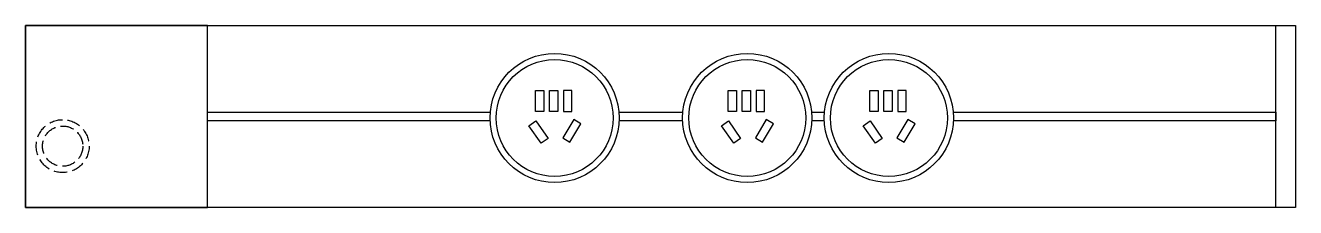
# Model space of a CAD drawing. Header units: inches. Extents: x 887432 to 888032, y -226798 to -226712.
import ezdxf

# ---------------------------------------------------------------- set-up
doc = ezdxf.new("R2010")
doc.units = ezdxf.units.IN
doc.header["$LTSCALE"] = 0.5
doc.linetypes.add('DASH', pattern=[0.35, 0.25, -0.1])

# ---------------------------------------------------------------- blocks, each defined once
blk = doc.blocks.new('A$C88452cc4')
at = {"color": 44}
for points in [[(0, 86), (599.81, 86), (599.81, 0), (0, 0)], [(86, 86), (0, 86), (0, 0), (86, 0)], [(590.51, 86), (599.81, 86), (599.81, 0), (590.51, 0)], [(240.86, 55.35), (244.82, 55.35), (244.82, 45.34), (240.86, 45.34)], [(247.46, 55.35), (251.42, 55.35), (251.42, 45.34), (247.46, 45.34)], [(258.03, 55.35), (254.06, 55.35), (254.06, 45.34), (258.03, 45.34)], [(331.82, 55.35), (335.79, 55.35), (335.79, 45.34), (331.82, 45.34)], [(338.43, 55.35), (342.39, 55.35), (342.39, 45.34), (338.43, 45.34)], [(348.99, 55.35), (345.03, 55.35), (345.03, 45.34), (348.99, 45.34)], [(398.71, 55.35), (402.67, 55.35), (402.67, 45.34), (398.71, 45.34)], [(405.31, 55.35), (409.27, 55.35), (409.27, 45.34), (405.31, 45.34)], [(415.88, 55.35), (411.91, 55.35), (411.91, 45.34), (415.88, 45.34)], [(237.77, 38.59), (241.01, 40.88), (246.78, 32.69), (243.54, 30.41)], [(262.29, 39.48), (258.9, 41.52), (253.73, 32.95), (257.12, 30.9)], [(328.73, 38.59), (331.97, 40.88), (337.74, 32.69), (334.5, 30.41)], [(353.26, 39.48), (349.86, 41.52), (344.7, 32.95), (348.09, 30.9)], [(395.62, 38.59), (398.86, 40.88), (404.63, 32.69), (401.39, 30.41)], [(420.14, 39.48), (416.75, 41.52), (411.58, 32.95), (414.97, 30.9)]]:
    blk.add_lwpolyline(points, close=True, dxfattribs=at)
for points in [[(169.97, 41), (86, 41), (86, 45), (170.06, 45)], [(86, 45), (219.53, 45)], [(280.29, 45), (310.49, 45)], [(371.26, 45), (377.38, 45)], [(438.14, 45), (590.51, 45), (590.51, 41), (438.23, 41)], [(219.44, 41), (86, 41)], [(310.4, 41), (280.38, 41)], [(377.29, 41), (371.35, 41)]]:
    blk.add_lwpolyline(points, dxfattribs=at)
for centre, radius in [((249.91, 42.3), 30.5), ((340.87, 42.3), 30.5), ((407.76, 42.3), 30.5), ((249.91, 42.3), 27.6), ((340.87, 42.3), 27.6), ((407.76, 42.3), 27.6)]:
    blk.add_circle(centre, radius, dxfattribs=at)

msp = doc.modelspace()

# ---------------------------------------------------------------- linework, layer by layer
at = {"color": 8, "linetype": 'DASH', "ltscale": 50}
for radius in [12.5, 9.5]:
    msp.add_circle((887450.01, -226769.06), radius, dxfattribs=at)

# ---------------------------------------------------------------- block references
at = {"color": 7}
msp.add_blockref('A$C88452cc4', (887432.41, -226798.06), dxfattribs=at)

doc.saveas('drawing.dxf')
